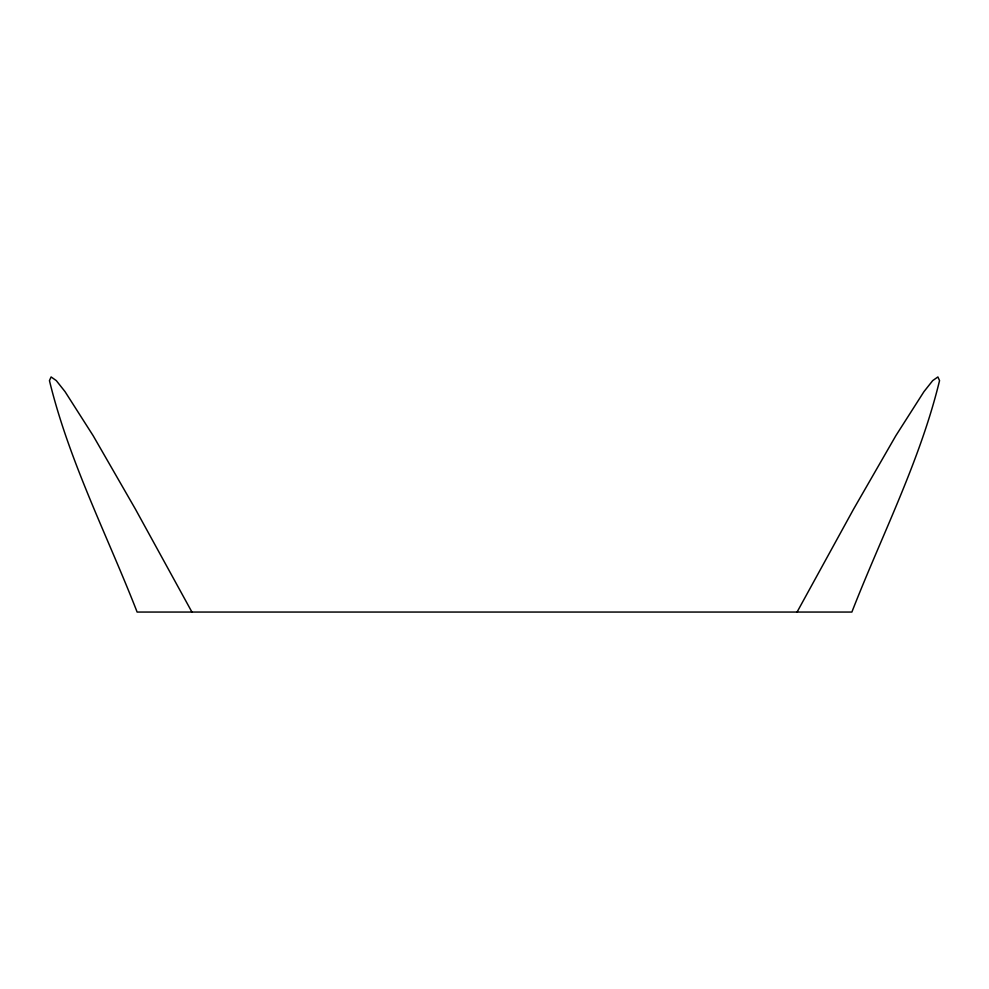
<?xml version="1.0" encoding="UTF-8"?>
<svg xmlns="http://www.w3.org/2000/svg" width="989" height="989" viewBox="0 0 989 989"><rect width="100%" height="100%" fill="white"/><g stroke="black" fill="none" stroke-linecap="round" stroke-linejoin="round"><path stroke-width="1.48" d="M797.072 612.055L853.544 509.199L895.836 435.716L923.961 391.644L932.701 380.617L937.893 376.945L939.55 380.617C920.104 460.862 881.768 535.358 851.875 612.055L137.125 612.055C107.232 535.358 68.896 460.862 49.45 380.617L51.107 376.945L56.299 380.617L65.039 391.644L93.164 435.716L135.456 509.199L191.928 612.055"/></g></svg>
